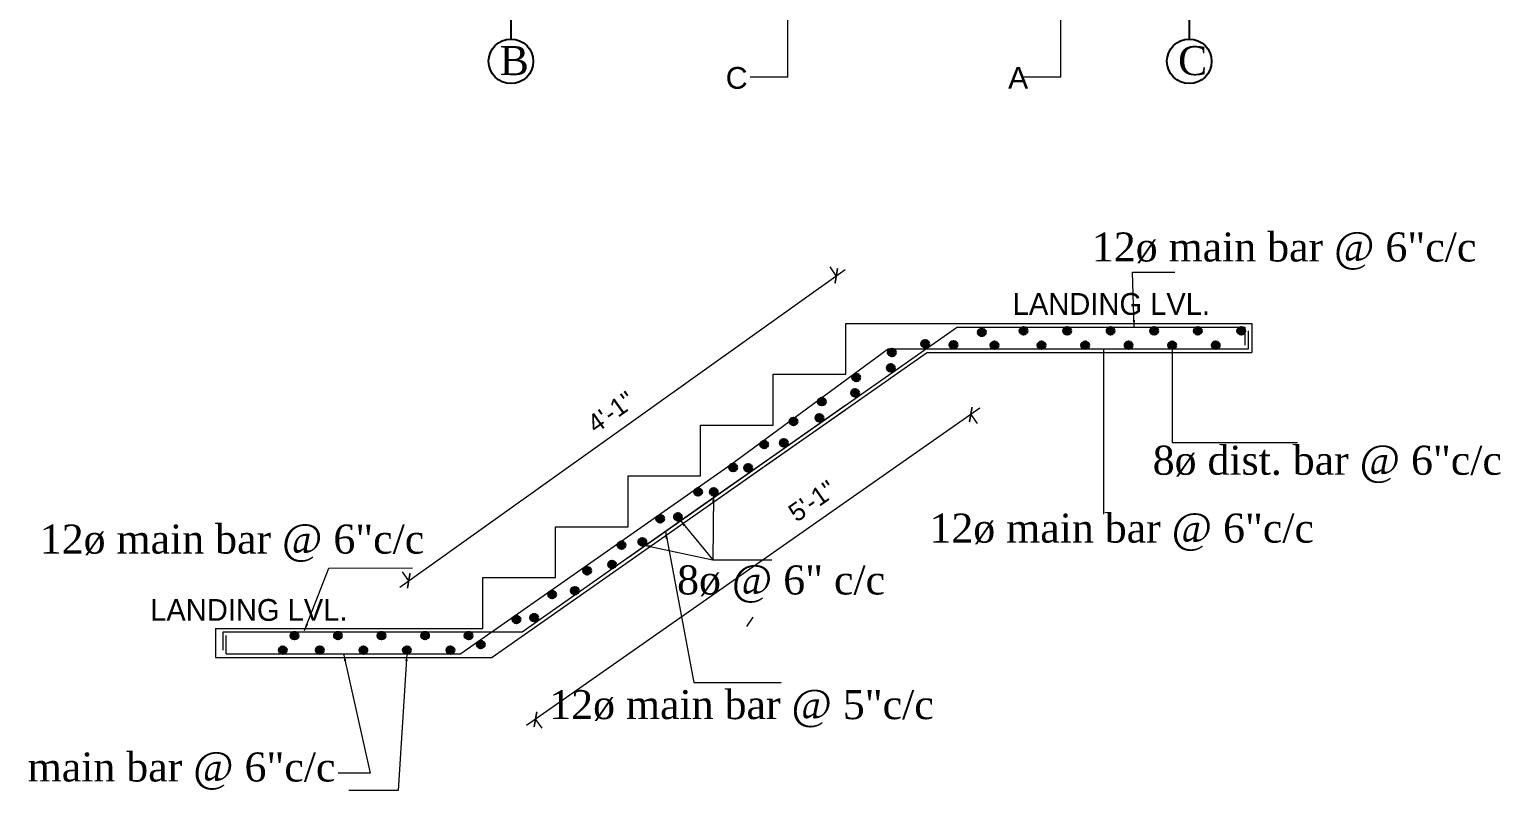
# Model space of a CAD drawing. Header units: inches. Extents: x -12073856 to 12321241, y -1226296 to 1319224.
# Drawn here: x 126667.4 to 127072.9, y 49670.5 to 49880.2 of the extents above; entities that cross this region are included whole.
import ezdxf

# ---------------------------------------------------------------- set-up
doc = ezdxf.new("R2010")
doc.units = ezdxf.units.IN
doc.header["$MEASUREMENT"] = 0
doc.header["$PDMODE"] = 35
doc.linetypes.add('ACAD_ISO04W100', pattern=[30, 24, -3, 0, -3])
for name, color, linetype, lineweight in [('1', 7, 'Continuous', 13), ('Hatch', 9, 'Continuous', 9), ('SECTION', 7, 'ACAD_ISO04W100', 18), ('stair', 132, 'Continuous', 13), ('TEXT', 255, 'Continuous', 35), ('Toilet', 7, 'Continuous', 25), ('WALL SEC', 2, 'Continuous', 35)]:
    doc.layers.add(name, color=color, linetype=linetype, lineweight=lineweight)
doc.styles.add('bimal', font='arial.ttf')
doc.styles.add('NIR', font='COPRGTL.TTF')
doc.styles.add('ordinary', font='times.ttf')
doc.styles.get("Standard").update_dxf_attribs({"font": 'arial.ttf'})
doc.styles.add('TIMES', font='times.ttf')
doc.dimstyles.new('1_96', dxfattribs={"dimtxt": 5, "dimasz": 3, "dimexe": 3, "dimexo": 3, "dimgap": 3, "dimtad": 1, "dimdec": 0, "dimzin": 0, "dimdsep": 46, "dimlunit": 4, "dimtxsty": 'bimal', "dimblk": 'ARCHTICK', "dimcen": 2, "dimdle": 3, "dimclrd": 3, "dimclre": 1, "dimclrt": 4, "dimadec": 0, "dimazin": 0, "dimtfac": 1, "dimtdec": 0, "dimtix": 1, "dimtofl": 0, "dimtmove": 0, "dimatfit": 3, "dimldrblk": 'ARCHTICK', "dimfxl": 1, "dimtolj": 1, "dimtzin": 0, "dimlwd": 0, "dimlwe": 9, "dimarcsym": 0})
doc.dimstyles.new('Copy of Standard', dxfattribs={"dimtxt": 12, "dimasz": 4, "dimexe": 0, "dimexo": 6, "dimgap": 3, "dimtad": 1, "dimdec": 0, "dimzin": 0, "dimdsep": 46, "dimlunit": 4, "dimtxsty": 'Standard', "dimblk": 'ARCHTICK', "dimcen": 0.09, "dimdle": 3, "dimclrd": 256, "dimadec": 0, "dimazin": 0, "dimtfac": 1, "dimtdec": 0, "dimtofl": 0, "dimtmove": 0, "dimatfit": 3, "dimfxl": 1, "dimfxlon": 1, "dimtolj": 1, "dimtzin": 0, "dimlwd": -1, "dimarcsym": 0})

# ---------------------------------------------------------------- blocks, each defined once
blk = doc.blocks.new('_ArchTick')
at = {"color": 0, "linetype": 'ByBlock', "const_width": 0.15}
blk.add_lwpolyline([(-0.5, -0.5), (0.5, 0.5)], dxfattribs=at)
blk = doc.blocks.new('*D2181')
at = {"layer": 'Defpoints', "color": 0, "linetype": 'Continuous', "transparency": 16777216}
for p in [(126914.94, 49791.19), (126794.94, 49707.19), (126806.9, 49690.11)]:
    blk.add_point(p, dxfattribs=at)
at = {"layer": 'WALL SEC', "color": 3, "linetype": 'Continuous', "lineweight": 0, "transparency": 16777216}
blk.add_line((126929.36, 49775.83), (126804.45, 49688.39), dxfattribs=at)
at = {"layer": 'WALL SEC', "color": 1, "linetype": 'Continuous', "lineweight": 9, "transparency": 16777216}
for p, q in [((126926.9, 49774.11), (126928.62, 49771.65)), ((126806.9, 49690.11), (126808.62, 49687.65))]:
    blk.add_line(p, q, dxfattribs=at)
at = {"layer": 'WALL SEC', "color": 3, "linetype": 'Continuous', "lineweight": 0, "transparency": 16777216, "xscale": 3, "yscale": 3, "zscale": 3}
for p, rotation in [((126926.9, 49774.11), 34.99202019856848), ((126806.9, 49690.11), 214.9920201985685)]:
    blk.add_blockref('_ArchTick', p, dxfattribs=dict(at, rotation=rotation))
at = {"layer": 'WALL SEC', "color": 4, "linetype": 'Continuous', "lineweight": 25, "transparency": 16777216, "insert": (126883.17, 49750.27), "char_height": 5, "attachment_point": 5, "rotation": 34.992, "style": 'bimal'}
blk.add_mtext('\\A1;5\'-1"', dxfattribs=at)
blk = doc.blocks.new('*D2184')
at = {"layer": 'Defpoints', "color": 0, "linetype": 'Continuous', "transparency": 16777216}
for p in [(126889.84, 49812.33), (126904.19, 49792.19), (126786.32, 49708.19)]:
    blk.add_point(p, dxfattribs=at)
at = {"layer": 'WALL SEC', "color": 3, "linetype": 'Continuous', "lineweight": 0, "transparency": 16777216}
blk.add_line((126769.52, 49726.59), (126892.28, 49814.07), dxfattribs=at)
at = {"layer": 'WALL SEC', "color": 1, "linetype": 'Continuous', "lineweight": 9, "transparency": 16777216}
for p, q in [((126889.84, 49812.33), (126888.1, 49814.77)), ((126771.97, 49728.33), (126770.23, 49730.77))]:
    blk.add_line(p, q, dxfattribs=at)
at = {"layer": 'WALL SEC', "color": 3, "linetype": 'Continuous', "lineweight": 0, "transparency": 16777216, "xscale": 3, "yscale": 3, "zscale": 3}
for p, rotation in [((126889.84, 49812.33), 35.47476076838321), ((126771.97, 49728.33), 215.4747607683832)]:
    blk.add_blockref('_ArchTick', p, dxfattribs=dict(at, rotation=rotation))
at = {"layer": 'WALL SEC', "color": 4, "linetype": 'Continuous', "lineweight": 25, "transparency": 16777216, "insert": (126827.71, 49774.82), "char_height": 5, "attachment_point": 5, "rotation": 35.4748, "style": 'bimal'}
blk.add_mtext('\\A1;4\'-1"', dxfattribs=at)

msp = doc.modelspace()

# ---------------------------------------------------------------- hatches: boundary and pattern name
at = {"layer": 'WALL SEC'}
for points in [[(126928.93, 49796.76, 0.407959), (126929.91, 49795.76), (126929.95, 49795.76, 0.407959), (126930.93, 49796.76, 1)], [(126940.46, 49797.19, 0.407959), (126941.44, 49796.19), (126941.49, 49796.19, 0.407959), (126942.46, 49797.19, 1)], [(126952.46, 49797.19, 0.407959), (126953.44, 49796.19), (126953.49, 49796.19, 0.407959), (126954.46, 49797.19, 1)], [(126964.46, 49797.19, 0.407959), (126965.44, 49796.19), (126965.49, 49796.19, 0.407959), (126966.46, 49797.19, 1)], [(126976.46, 49797.19, 0.407959), (126977.44, 49796.19), (126977.49, 49796.19, 0.407959), (126978.46, 49797.19, 1)], [(126988.46, 49797.19, 0.407959), (126989.44, 49796.19), (126989.49, 49796.19, 0.407959), (126990.46, 49797.19, 1)], [(127000.46, 49797.19, 0.407959), (127001.44, 49796.19), (127001.49, 49796.19, 0.407959), (127002.46, 49797.19, 1)], [(126913.33, 49793.6, 0.407959), (126914.31, 49792.6), (126914.35, 49792.6, 0.407959), (126915.33, 49793.6, 1)], [(126921.14, 49793.3, 0.407959), (126922.12, 49792.3), (126922.16, 49792.3, 0.407959), (126923.14, 49793.3, 1)], [(126932.42, 49793.19, 0.407959), (126933.4, 49792.19), (126933.44, 49792.19, 0.407959), (126934.42, 49793.19, 1)], [(126945.42, 49793.19, 0.407959), (126946.4, 49792.19), (126946.44, 49792.19, 0.407959), (126947.42, 49793.19, 1)], [(126957.42, 49793.19, 0.407959), (126958.4, 49792.19), (126958.44, 49792.19, 0.407959), (126959.42, 49793.19, 1)], [(126969.42, 49793.19, 0.407959), (126970.4, 49792.19), (126970.44, 49792.19, 0.407959), (126971.42, 49793.19, 1)], [(126981.42, 49793.19, 0.407959), (126982.4, 49792.19), (126982.44, 49792.19, 0.407959), (126983.42, 49793.19, 1)], [(126993.42, 49793.19, 0.407959), (126994.4, 49792.19), (126994.44, 49792.19, 0.407959), (126995.42, 49793.19, 1)], [(126904.16, 49791.19, 0.407959), (126905.14, 49790.19), (126905.19, 49790.19, 0.407959), (126906.16, 49791.19, 1)], [(126894.33, 49784.3, 0.407959), (126895.31, 49783.31), (126895.35, 49783.31, 0.407959), (126896.33, 49784.3, 1)], [(126903.84, 49786.96, 0.407959), (126904.82, 49785.96), (126904.86, 49785.96, 0.407959), (126905.84, 49786.96, 1)], [(126894.01, 49780.08, 0.407959), (126894.99, 49779.08), (126895.03, 49779.08, 0.407959), (126896.01, 49780.08, 1)], [(126884.84, 49777.66, 0.407959), (126885.82, 49776.66), (126885.86, 49776.66, 0.407959), (126886.84, 49777.66, 1)], [(126877.03, 49772.21, 0.407959), (126878.01, 49771.21), (126878.05, 49771.21, 0.407959), (126879.03, 49772.21, 1)], [(126884.18, 49773.2, 0.407959), (126885.16, 49772.2), (126885.2, 49772.2, 0.407959), (126886.18, 49773.2, 1)], [(126868.98, 49765.84, 0.407959), (126869.96, 49764.84), (126870, 49764.84, 0.407959), (126870.98, 49765.84, 1)], [(126874.35, 49766.31, 0.407959), (126875.33, 49765.32), (126875.37, 49765.32, 0.407959), (126876.35, 49766.31, 1)], [(126860.4, 49759.51, 0.407959), (126861.38, 49758.51), (126861.43, 49758.51, 0.407959), (126862.4, 49759.51, 1)], [(126864.52, 49759.43, 0.407959), (126865.5, 49758.43), (126865.54, 49758.43, 0.407959), (126866.52, 49759.43, 1)], [(126850.73, 49752.79, 0.407959), (126851.71, 49751.79), (126851.76, 49751.79, 0.407959), (126852.73, 49752.79, 1)], [(126855.03, 49752.79, 0.407959), (126856, 49751.79), (126856.05, 49751.79, 0.407959), (126857.03, 49752.79, 1)], [(126840.3, 49745.39, 0.407959), (126841.28, 49744.39), (126841.32, 49744.39, 0.407959), (126842.3, 49745.39, 1)], [(126845.19, 49745.91, 0.407959), (126846.17, 49744.91), (126846.22, 49744.91, 0.407959), (126847.19, 49745.91, 1)], [(126829.65, 49738.1, 0.407959), (126830.63, 49737.1), (126830.68, 49737.1, 0.407959), (126831.65, 49738.1, 1)], [(126835.36, 49739.03, 0.407959), (126836.34, 49738.03), (126836.39, 49738.03, 0.407959), (126837.36, 49739.03, 1)], [(126827.02, 49732.76, 0.407959), (126828, 49731.76), (126828.05, 49731.76, 0.407959), (126829.02, 49732.76, 1)], [(126820.14, 49731.07, 0.407959), (126821.12, 49730.07), (126821.16, 49730.07, 0.407959), (126822.14, 49731.07, 1)], [(126810.47, 49724.51, 0.407959), (126811.45, 49723.51), (126811.49, 49723.51, 0.407959), (126812.47, 49724.51, 1)], [(126816.75, 49725.56, 0.407959), (126817.73, 49724.56), (126817.77, 49724.56, 0.407959), (126818.75, 49725.56, 1)], [(126800.64, 49717.63, 0.407959), (126801.62, 49716.63), (126801.66, 49716.63, 0.407959), (126802.64, 49717.63, 1)], [(126805.53, 49718.14, 0.407959), (126806.51, 49717.14), (126806.55, 49717.14, 0.407959), (126807.53, 49718.14, 1)], [(126739.46, 49713.19, 0.407959), (126740.44, 49712.19), (126740.49, 49712.19, 0.407959), (126741.46, 49713.19, 1)], [(126751.46, 49713.19, 0.407959), (126752.44, 49712.19), (126752.49, 49712.19, 0.407959), (126753.46, 49713.19, 1)], [(126763.46, 49713.19, 0.407959), (126764.44, 49712.19), (126764.49, 49712.19, 0.407959), (126765.46, 49713.19, 1)], [(126775.46, 49713.19, 0.407959), (126776.44, 49712.19), (126776.49, 49712.19, 0.407959), (126777.46, 49713.19, 1)], [(126787.46, 49713.19, 0.407959), (126788.44, 49712.19), (126788.49, 49712.19, 0.407959), (126789.46, 49713.19, 1)], [(126736.23, 49709.19, 0.407959), (126737.21, 49708.19), (126737.25, 49708.19, 0.407959), (126738.23, 49709.19, 1)], [(126746.46, 49709.19, 0.407959), (126747.44, 49708.19), (126747.49, 49708.19, 0.407959), (126748.46, 49709.19, 1)], [(126758.46, 49709.19, 0.407959), (126759.44, 49708.19), (126759.49, 49708.19, 0.407959), (126760.46, 49709.19, 1)], [(126770.46, 49709.19, 0.407959), (126771.44, 49708.19), (126771.49, 49708.19, 0.407959), (126772.46, 49709.19, 1)], [(126782.46, 49709.19, 0.407959), (126783.44, 49708.19), (126783.49, 49708.19, 0.407959), (126784.46, 49709.19, 1)], [(126790.81, 49710.75, 0.407959), (126791.78, 49709.75), (126791.83, 49709.75, 0.407959), (126792.81, 49710.75, 1)]]:
    msp.add_hatch(color=256, dxfattribs=at).paths.add_polyline_path(points)

# ---------------------------------------------------------------- linework, layer by layer
for p, q in [((126800.09, 50148.96), (126800.09, 49877.58)), ((126987.09, 50148.96), (126987.09, 49877.58))]:
    msp.add_line(p, q)
at = {"layer": 'Hatch'}
msp.add_line((126963.46, 49792.19), (126963.46, 49746.62), dxfattribs=at)
msp.add_lwpolyline([(126982.42, 49792.19), (126982.46, 49766.37), (127017.01, 49766.37)], dxfattribs=at)
at = {"layer": 'SECTION'}
for p, q in [((126876.49, 49867.1), (126876.49, 50152.75)), ((126951.74, 49867.1), (126951.74, 50152.75)), ((126876.49, 49867.1), (126866.11, 49867.1)), ((126951.74, 49867.1), (126941.35, 49867.1))]:
    msp.add_line(p, q, dxfattribs=at)
at = {"layer": 'stair'}
for p, q in [((126923.2, 49798.19), (126832.42, 49734.65)), ((126912.42, 49799.19), (127004.42, 49799.19)), ((126923.2, 49798.19), (127002.42, 49798.19)), ((127002.42, 49798.19), (127002.42, 49793.19)), ((127003.42, 49792.19), (127003.42, 49797.19)), ((127004.42, 49799.19), (127004.42, 49791.19)), ((126914.94, 49791.19), (126832.42, 49733.43)), ((126904.19, 49792.19), (126860.72, 49760.27)), ((126904.19, 49792.19), (127003.42, 49792.19)), ((126914.94, 49791.19), (127004.42, 49791.19)), ((126892.42, 49776.65), (126872.42, 49762.65)), ((126892.42, 49775.43), (126872.42, 49761.43)), ((126872.42, 49762.65), (126852.42, 49748.65)), ((126872.42, 49761.43), (126852.42, 49747.43)), ((126860.72, 49760.27), (126786.32, 49708.19)), ((126852.42, 49748.65), (126803.2, 49714.19)), ((126852.42, 49747.43), (126794.94, 49707.19)), ((126866.83, 49718.27), (126865.12, 49715.69)), ((126718.68, 49715.19), (126718.68, 49707.19)), ((126718.68, 49715.19), (126792.42, 49715.19)), ((126803.2, 49714.19), (126720.73, 49714.19)), ((126720.73, 49714.19), (126720.73, 49709.19)), ((126721.68, 49708.19), (126721.68, 49713.19)), ((126721.68, 49708.19), (126786.32, 49708.19)), ((126718.68, 49707.19), (126794.94, 49707.19))]:
    msp.add_line(p, q, dxfattribs=at)
for points in [[(126892.42, 49785.19), (126892.42, 49799.19), (126912.42, 49799.19)], [(126872.42, 49771.19), (126872.42, 49785.19), (126892.42, 49785.19)], [(126852.42, 49757.19), (126852.42, 49771.19), (126872.42, 49771.19)], [(126832.42, 49743.19), (126832.42, 49757.19), (126852.42, 49757.19)], [(126812.42, 49729.19), (126812.42, 49743.19), (126832.42, 49743.19)], [(126792.42, 49715.19), (126792.42, 49729.19), (126812.42, 49729.19)]]:
    msp.add_lwpolyline(points, dxfattribs=at)
at = {"layer": 'Toilet'}
for centre in [(126800.13, 49871.43), (126987.13, 49871.43)]:
    msp.add_circle(centre, 6.15, dxfattribs=at)
at = {"layer": 'WALL SEC'}
for centre in [(126929.93, 49796.76), (126941.46, 49797.19), (126953.46, 49797.19), (126965.46, 49797.19), (126977.46, 49797.19), (126989.46, 49797.19), (127001.46, 49797.19), (126914.33, 49793.61), (126922.14, 49793.31), (126933.42, 49793.19), (126946.42, 49793.19), (126958.42, 49793.19), (126970.42, 49793.19), (126982.42, 49793.19), (126994.42, 49793.19), (126905.16, 49791.19), (126895.33, 49784.31), (126904.84, 49786.96), (126895.01, 49780.08), (126885.84, 49777.67), (126878.03, 49772.21), (126885.18, 49773.2), (126869.98, 49765.85), (126875.35, 49766.32), (126861.4, 49759.51), (126865.52, 49759.44), (126851.73, 49752.79), (126856.03, 49752.79), (126841.3, 49745.4), (126846.19, 49745.91), (126830.65, 49738.11), (126836.36, 49739.03), (126828.02, 49732.77), (126821.14, 49731.08), (126811.47, 49724.52), (126817.75, 49725.56), (126801.64, 49717.63), (126806.53, 49718.15), (126740.46, 49713.19), (126752.46, 49713.19), (126764.46, 49713.19), (126776.46, 49713.19), (126788.46, 49713.19), (126737.23, 49709.19), (126747.46, 49709.19), (126759.46, 49709.19), (126771.46, 49709.19), (126783.46, 49709.19), (126791.81, 49710.75)]:
    msp.add_circle(centre, 1, dxfattribs=at)

# ---------------------------------------------------------------- texts
at = {"char_height": 6, "width": 152.2021, "attachment_point": 1, "style": 'NIR'}
for insert in [(126938.46, 49807.58), (126700.69, 49723.27)]:
    msp.add_mtext('LANDING LVL.', dxfattribs=dict(at, insert=insert))
at = {"layer": '1', "char_height": 8, "width": 20.1234, "attachment_point": 1, "style": 'ordinary'}
for s, insert in [('B', (126797.04, 49875.63)), ('C', (126984.04, 49875.63))]:
    msp.add_mtext(s, dxfattribs=dict(at, insert=insert))
at = {"layer": 'TEXT', "char_height": 6, "attachment_point": 3}
for s, insert in [('C', (126865.4, 49869.87)), ('A', (126942.76, 49869.87))]:
    msp.add_mtext_dynamic_manual_height_columns(s, width=18.7269, gutter_width=1, heights=[0], dxfattribs=dict(at, insert=insert))
at = {"layer": 'TEXT', "char_height": 8, "attachment_point": 9, "style": 'TIMES'}
for s, insert in [('12ø main bar @ 6"c/c', (127066.27, 49813.96)), ('8ø dist. bar @ 6"c/c', (127073.32, 49755.2)), ('12ø main bar @ 6"c/c', (127021.5, 49736.5)), ('12ø main bar @ 6"c/c', (126776.25, 49733.48)), ('8ø @ 6" c/c', (126903.28, 49722.21)), ('12ø main bar @ 5"c/c', (126916.69, 49687.87)), ('12ø main bar @ 6"c/c', (126751.76, 49670.68))]:
    msp.add_mtext(s, dxfattribs=dict(at, insert=insert))

# ---------------------------------------------------------------- dimensions: what is measured, and where the dimension line sits
at = {"layer": 'WALL SEC', "linetype": 'Continuous', "lineweight": 25}
dim = msp.add_aligned_dim(p1=(126786.32, 49708.19), p2=(126904.19, 49792.19), distance=24.73, text='4\'-1"', dimstyle='1_96', override={"dimfxl": 0, "dimfxlon": 1, "dimarcsym": 1}, dxfattribs=at)
dim.commit()
dim.dimension.update_dxf_attribs({"geometry": '*D2184', "text_midpoint": (126827.71, 49774.82)})
dim = msp.add_linear_dim(base=(126806.9, 49690.11), p1=(126914.94, 49791.19), p2=(126794.94, 49707.19), angle=214.992, text='5\'-1"', dimstyle='1_96', override={"dimfxl": 0, "dimfxlon": 1, "dimarcsym": 1}, dxfattribs=at)
dim.commit()
dim.dimension.update_dxf_attribs({"geometry": '*D2181', "text_midpoint": (126886.36, 49745.72), "dimtype": 161})

# ---------------------------------------------------------------- leaders
at = {"layer": 'Hatch'}
for points in [[(126971.94, 49798.19), (126971.52, 49813.31), (126983.14, 49813.3)], [(126855.95, 49751.87), (126855.75, 49734.07), (126872.04, 49734.07)], [(126846.76, 49745.04), (126855.75, 49734.07), (126872.04, 49734.07)], [(126842.71, 49741.85), (126850.56, 49700.31), (126874.67, 49700.31)], [(126836.74, 49738.14), (126855.75, 49734.07), (126872.04, 49734.07)], [(126743.22, 49714.56), (126749.96, 49731.76), (126773.04, 49731.83)], [(126754, 49708.19), (126761.31, 49675.26), (126752.54, 49675.27)], [(126771.46, 49708.19), (126769.04, 49670.5), (126755.46, 49670.5)]]:
    msp.add_leader(points, dimstyle='Copy of Standard', override={"dimasz": 2, "dimtad": 0}, dxfattribs=at)

doc.saveas('drawing.dxf')
